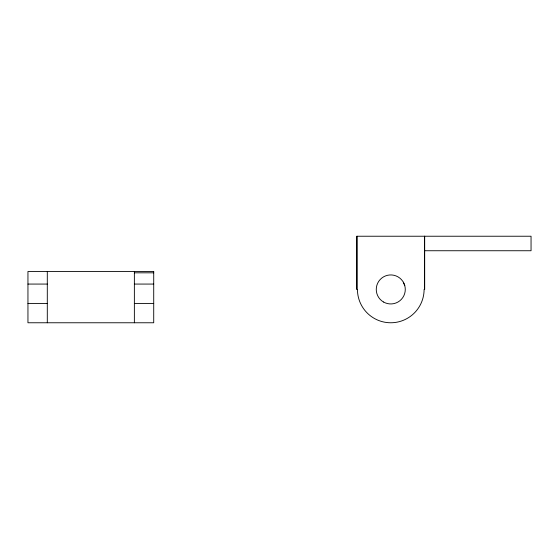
<?xml version="1.0" encoding="UTF-8"?>
<svg xmlns="http://www.w3.org/2000/svg" width="559" height="559" viewBox="0 0 559 559"><rect width="100%" height="100%" fill="white"/><g stroke="black" fill="none" stroke-linecap="round" stroke-linejoin="round"><path stroke-width="0.84" d="M424.63 289.436L424.63 236.233L424.63 289.436L424.099 289.436A33.33 33.33 0 0 1 390.776 322.767A33.33 33.33 0 0 1 357.446 289.436L356.915 289.436L356.915 236.233L531.05 236.233L531.05 250.739L424.63 250.739M134.37 272.82L153.718 272.82M27.95 284.07L47.298 284.07M134.37 284.07L153.718 284.07M27.95 303.418L47.298 303.418M134.37 303.418L153.718 303.418M403.339 282.183L404.793 285.684M356.915 236.233L356.915 289.436M134.37 271.499L134.37 322.767M47.298 271.499L47.298 322.767M153.718 271.499L27.95 271.499L27.95 322.767L153.718 322.767L153.718 271.499M383.516 302.007A14.513 14.513 0 0 0 405.282 289.443A14.513 14.513 0 0 0 383.516 276.873A14.513 14.513 0 0 0 383.516 302.007"/></g></svg>
